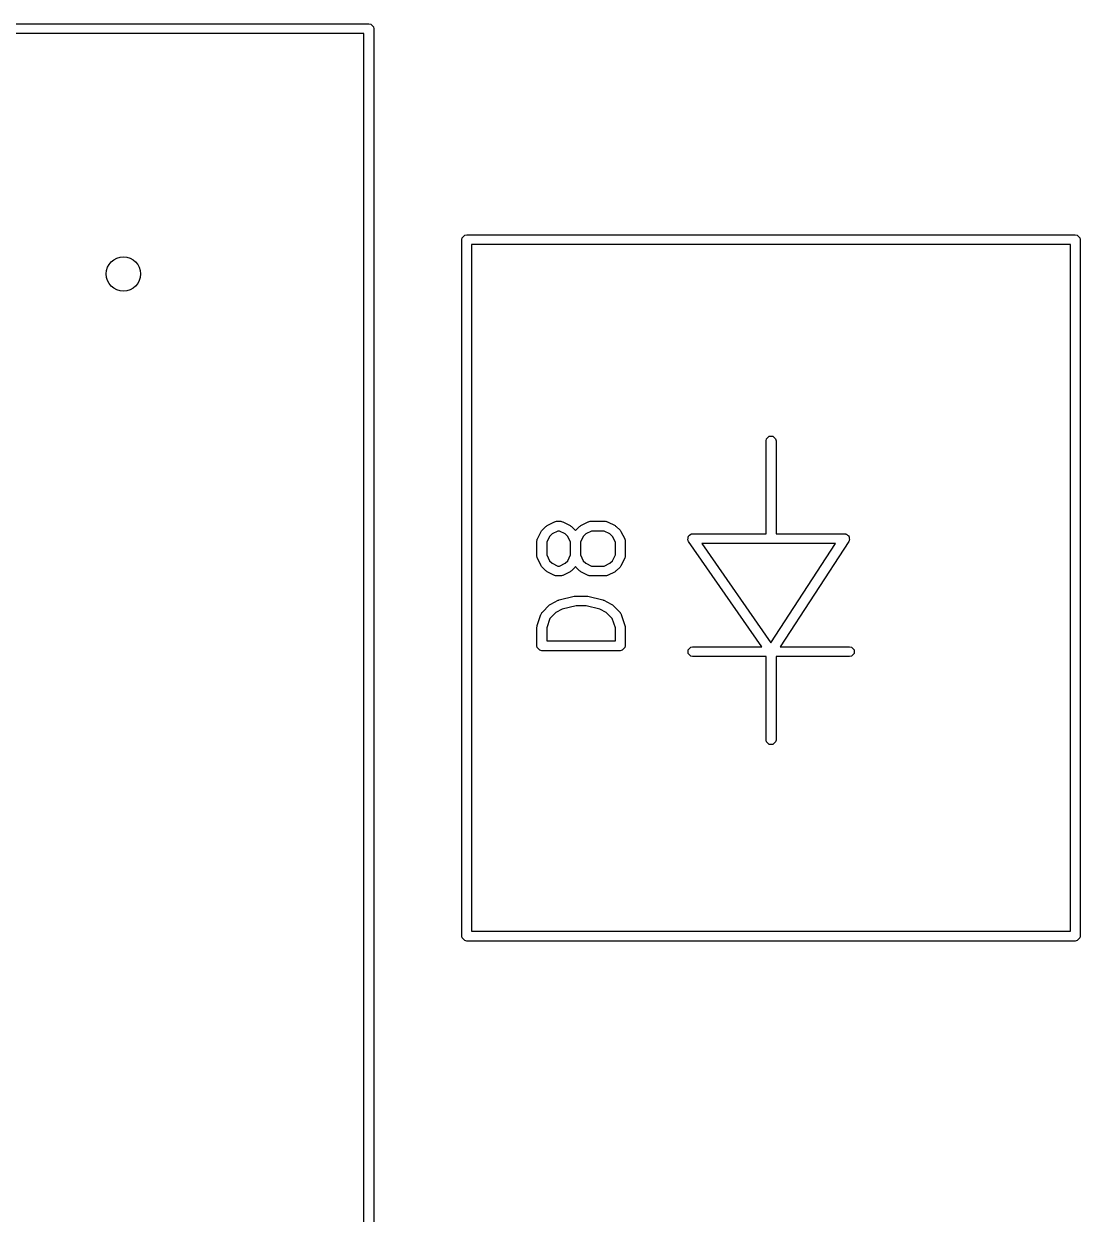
# Model space of a CAD drawing. Header units: inches. Extents: x -1.73 to 1.98, y -0.03 to 4.65.
# Drawn here: x 0.0428 to 0.4665, y 0.6581 to 1.1358 of the extents above; entities that cross this region are included whole.
import ezdxf

# ---------------------------------------------------------------- set-up
doc = ezdxf.new("R2010")
doc.units = ezdxf.units.IN
doc.header["$MEASUREMENT"] = 0
doc.layers.add('BLACK', color=250, linetype='CONTINUOUS')

msp = doc.modelspace()

# ---------------------------------------------------------------- linework, layer by layer
at = {"layer": 'BLACK', "linetype": 'CONTINUOUS'}
for p, q in [((-0.13821, 1.13583), (0.1812, 1.13583)), ((0.1812, 1.13583), (0.18195, 1.13568)), ((0.18195, 1.13568), (0.18302, 1.13461)), ((0.18302, 1.13461), (0.18317, 1.13386)), ((0.18317, 1.13386), (0.18317, 0.13386)), ((0.17923, 1.13189), (-0.81683, 1.13189)), ((0.17923, 0.13583), (0.17923, 1.13189)), ((0.21972, 1.05103), (0.22047, 1.05118)), ((0.22047, 1.05118), (0.46457, 1.05118)), ((0.46457, 1.05118), (0.46532, 1.05103)), ((0.2185, 1.04921), (0.21865, 1.04997)), ((0.2185, 0.76969), (0.2185, 1.04921)), ((0.21865, 1.04997), (0.21972, 1.05103)), ((0.22244, 1.04724), (0.22244, 0.77165)), ((0.4626, 1.04724), (0.22244, 1.04724)), ((0.4626, 0.77165), (0.4626, 1.04724)), ((0.46532, 1.05103), (0.46639, 1.04997)), ((0.46639, 1.04997), (0.46654, 1.04921)), ((0.46654, 1.04921), (0.46654, 0.76969)), ((0.34074, 0.96923), (0.34181, 0.9703)), ((0.34181, 0.9703), (0.34331, 0.9703)), ((0.34331, 0.9703), (0.34438, 0.96923)), ((0.34059, 0.96848), (0.34074, 0.96923)), ((0.34059, 0.93115), (0.34059, 0.96848)), ((0.34438, 0.96923), (0.34453, 0.96848)), ((0.34453, 0.96848), (0.34453, 0.93115)), ((0.24883, 0.92908), (0.25033, 0.93208)), ((0.25033, 0.93208), (0.25052, 0.93233)), ((0.25052, 0.93233), (0.25069, 0.93259)), ((0.25069, 0.93259), (0.25219, 0.93409)), ((0.25219, 0.93409), (0.25246, 0.93426)), ((0.25246, 0.93426), (0.25271, 0.93446)), ((0.25271, 0.93446), (0.25571, 0.93596)), ((0.25705, 0.93223), (0.25475, 0.93108)), ((0.25571, 0.93596), (0.2558, 0.93598)), ((0.2558, 0.93598), (0.25583, 0.93601)), ((0.25583, 0.93601), (0.25614, 0.93608)), ((0.25614, 0.93608), (0.25645, 0.93616)), ((0.25645, 0.93616), (0.25649, 0.93615)), ((0.25649, 0.93615), (0.25659, 0.93616)), ((0.25659, 0.93616), (0.25809, 0.93616)), ((0.25762, 0.93223), (0.25705, 0.93223)), ((0.25992, 0.93108), (0.25762, 0.93223)), ((0.25809, 0.93616), (0.25818, 0.93615)), ((0.25818, 0.93615), (0.25823, 0.93616)), ((0.25823, 0.93616), (0.25853, 0.93608)), ((0.25853, 0.93608), (0.25884, 0.93601)), ((0.25884, 0.93601), (0.25887, 0.93598)), ((0.25887, 0.93598), (0.25897, 0.93596)), ((0.25897, 0.93596), (0.26197, 0.93446)), ((0.26197, 0.93446), (0.26221, 0.93426)), ((0.26221, 0.93426), (0.26248, 0.93409)), ((0.26248, 0.93409), (0.26398, 0.93259)), ((0.26398, 0.93259), (0.26408, 0.93243)), ((0.26408, 0.93243), (0.26419, 0.93259)), ((0.26419, 0.93259), (0.26569, 0.93409)), ((0.26569, 0.93409), (0.26596, 0.93426)), ((0.26596, 0.93426), (0.2662, 0.93446)), ((0.2662, 0.93446), (0.2692, 0.93596)), ((0.27055, 0.93223), (0.26825, 0.93108)), ((0.2692, 0.93596), (0.2693, 0.93598)), ((0.2693, 0.93598), (0.26933, 0.93601)), ((0.26933, 0.93601), (0.26964, 0.93608)), ((0.26964, 0.93608), (0.26994, 0.93616)), ((0.26994, 0.93616), (0.26999, 0.93615)), ((0.26999, 0.93615), (0.27008, 0.93616)), ((0.27008, 0.93616), (0.27608, 0.93616)), ((0.27562, 0.93223), (0.27055, 0.93223)), ((0.27792, 0.93108), (0.27562, 0.93223)), ((0.27608, 0.93616), (0.27618, 0.93615)), ((0.27618, 0.93615), (0.27622, 0.93616)), ((0.27622, 0.93616), (0.27653, 0.93608)), ((0.27653, 0.93608), (0.27684, 0.93601)), ((0.27684, 0.93601), (0.27687, 0.93598)), ((0.27687, 0.93598), (0.27696, 0.93596)), ((0.27696, 0.93596), (0.27996, 0.93446)), ((0.27996, 0.93446), (0.28021, 0.93426)), ((0.28021, 0.93426), (0.28047, 0.93409)), ((0.28047, 0.93409), (0.28197, 0.93259)), ((0.28197, 0.93259), (0.28215, 0.93233)), ((0.28215, 0.93233), (0.28234, 0.93208)), ((0.28234, 0.93208), (0.28384, 0.92908)), ((0.24862, 0.92834), (0.24871, 0.92864)), ((0.24864, 0.92829), (0.24862, 0.92834)), ((0.24862, 0.9282), (0.24864, 0.92829)), ((0.24862, 0.9222), (0.24862, 0.9282)), ((0.24871, 0.92864), (0.24877, 0.92895)), ((0.24877, 0.92895), (0.2488, 0.92898)), ((0.2488, 0.92898), (0.24883, 0.92908)), ((0.2537, 0.93003), (0.25255, 0.92773)), ((0.25255, 0.92773), (0.25255, 0.92266)), ((0.25475, 0.93108), (0.2537, 0.93003)), ((0.26097, 0.93003), (0.25992, 0.93108)), ((0.26212, 0.92773), (0.26097, 0.93003)), ((0.26212, 0.92266), (0.26212, 0.92773)), ((0.2672, 0.93003), (0.26605, 0.92773)), ((0.26605, 0.92773), (0.26605, 0.92266)), ((0.26825, 0.93108), (0.2672, 0.93003)), ((0.27896, 0.93003), (0.27792, 0.93108)), ((0.28011, 0.92773), (0.27896, 0.93003)), ((0.28011, 0.92266), (0.28011, 0.92773)), ((0.28384, 0.92908), (0.28387, 0.92898)), ((0.28387, 0.92898), (0.2839, 0.92895)), ((0.2839, 0.92895), (0.28396, 0.92864)), ((0.28396, 0.92864), (0.28405, 0.92834)), ((0.28405, 0.92834), (0.28403, 0.92829)), ((0.28403, 0.92829), (0.28405, 0.9282)), ((0.28405, 0.9282), (0.28405, 0.9222)), ((0.30914, 0.92876), (0.30924, 0.92934)), ((0.30924, 0.92852), (0.30914, 0.92876)), ((0.30924, 0.92993), (0.30937, 0.93006)), ((0.30924, 0.92934), (0.30924, 0.92993)), ((0.30924, 0.92843), (0.30924, 0.92852)), ((0.30931, 0.92835), (0.30924, 0.92843)), ((0.30944, 0.92806), (0.30931, 0.92835)), ((0.30937, 0.93006), (0.3094, 0.93024)), ((0.3094, 0.93024), (0.30989, 0.93058)), ((0.33879, 0.88585), (0.30944, 0.92806)), ((0.30989, 0.93058), (0.31031, 0.931)), ((0.31031, 0.931), (0.31056, 0.93105)), ((0.31056, 0.93105), (0.31064, 0.9311)), ((0.31064, 0.9311), (0.31074, 0.93109)), ((0.31074, 0.93109), (0.31106, 0.93115)), ((0.31106, 0.93115), (0.34059, 0.93115)), ((0.31483, 0.92721), (0.34251, 0.88741)), ((0.36843, 0.92721), (0.31483, 0.92721)), ((0.34251, 0.88741), (0.36843, 0.92721)), ((0.34453, 0.93115), (0.37206, 0.93115)), ((0.37371, 0.92811), (0.34619, 0.88585)), ((0.37206, 0.93115), (0.37233, 0.9311)), ((0.37233, 0.9311), (0.37242, 0.93112)), ((0.37242, 0.93112), (0.37251, 0.93106)), ((0.37251, 0.93106), (0.37281, 0.931)), ((0.37281, 0.931), (0.37321, 0.9306)), ((0.37321, 0.9306), (0.37368, 0.93029)), ((0.37368, 0.93029), (0.37373, 0.93008)), ((0.37381, 0.92836), (0.37371, 0.92811)), ((0.37373, 0.93008), (0.37388, 0.92993)), ((0.37388, 0.92843), (0.37381, 0.92836)), ((0.37388, 0.92993), (0.37388, 0.92937)), ((0.37388, 0.92937), (0.37399, 0.92882)), ((0.37399, 0.92882), (0.37388, 0.92853)), ((0.37388, 0.92853), (0.37388, 0.92843)), ((0.24864, 0.9221), (0.24862, 0.9222)), ((0.24862, 0.92206), (0.24864, 0.9221)), ((0.24871, 0.92175), (0.24862, 0.92206)), ((0.25255, 0.92266), (0.2537, 0.92036)), ((0.26097, 0.92036), (0.26212, 0.92266)), ((0.26605, 0.92266), (0.2672, 0.92036)), ((0.27896, 0.92036), (0.28011, 0.92266)), ((0.28405, 0.92206), (0.28396, 0.92175)), ((0.28405, 0.9222), (0.28403, 0.9221)), ((0.28403, 0.9221), (0.28405, 0.92206)), ((0.24877, 0.92144), (0.24871, 0.92175)), ((0.2488, 0.92141), (0.24877, 0.92144)), ((0.24883, 0.92132), (0.2488, 0.92141)), ((0.25033, 0.91832), (0.24883, 0.92132)), ((0.25052, 0.91807), (0.25033, 0.91832)), ((0.25069, 0.91781), (0.25052, 0.91807)), ((0.25219, 0.91631), (0.25069, 0.91781)), ((0.2537, 0.92036), (0.25475, 0.91932)), ((0.25475, 0.91932), (0.25705, 0.91817)), ((0.25705, 0.91817), (0.25762, 0.91817)), ((0.25762, 0.91817), (0.25992, 0.91932)), ((0.25992, 0.91932), (0.26097, 0.92036)), ((0.26398, 0.91781), (0.26248, 0.91631)), ((0.26408, 0.91797), (0.26398, 0.91781)), ((0.26419, 0.91781), (0.26408, 0.91797)), ((0.26569, 0.91631), (0.26419, 0.91781)), ((0.2672, 0.92036), (0.26825, 0.91932)), ((0.26825, 0.91932), (0.27055, 0.91817)), ((0.27055, 0.91817), (0.27562, 0.91817)), ((0.27562, 0.91817), (0.27792, 0.91932)), ((0.27792, 0.91932), (0.27896, 0.92036)), ((0.28197, 0.91781), (0.28047, 0.91631)), ((0.28215, 0.91807), (0.28197, 0.91781)), ((0.28234, 0.91832), (0.28215, 0.91807)), ((0.28384, 0.92132), (0.28234, 0.91832)), ((0.28387, 0.92141), (0.28384, 0.92132)), ((0.2839, 0.92144), (0.28387, 0.92141)), ((0.28396, 0.92175), (0.2839, 0.92144)), ((0.25246, 0.91613), (0.25219, 0.91631)), ((0.25271, 0.91594), (0.25246, 0.91613)), ((0.25571, 0.91444), (0.25271, 0.91594)), ((0.2558, 0.91441), (0.25571, 0.91444)), ((0.25583, 0.91438), (0.2558, 0.91441)), ((0.25614, 0.91432), (0.25583, 0.91438)), ((0.25645, 0.91423), (0.25614, 0.91432)), ((0.25649, 0.91425), (0.25645, 0.91423)), ((0.25659, 0.91423), (0.25649, 0.91425)), ((0.25809, 0.91423), (0.25659, 0.91423)), ((0.25818, 0.91425), (0.25809, 0.91423)), ((0.25823, 0.91423), (0.25818, 0.91425)), ((0.25853, 0.91432), (0.25823, 0.91423)), ((0.25884, 0.91438), (0.25853, 0.91432)), ((0.25887, 0.91441), (0.25884, 0.91438)), ((0.25897, 0.91444), (0.25887, 0.91441)), ((0.26197, 0.91594), (0.25897, 0.91444)), ((0.26221, 0.91613), (0.26197, 0.91594)), ((0.26248, 0.91631), (0.26221, 0.91613)), ((0.26595, 0.91613), (0.26569, 0.91631)), ((0.2662, 0.91594), (0.26595, 0.91613)), ((0.2692, 0.91444), (0.2662, 0.91594)), ((0.2693, 0.91441), (0.2692, 0.91444)), ((0.26933, 0.91438), (0.2693, 0.91441)), ((0.26964, 0.91432), (0.26933, 0.91438)), ((0.26994, 0.91423), (0.26964, 0.91432)), ((0.26999, 0.91425), (0.26994, 0.91423)), ((0.27008, 0.91423), (0.26999, 0.91425)), ((0.27608, 0.91423), (0.27008, 0.91423)), ((0.27618, 0.91425), (0.27608, 0.91423)), ((0.27622, 0.91423), (0.27618, 0.91425)), ((0.27653, 0.91432), (0.27622, 0.91423)), ((0.27684, 0.91438), (0.27653, 0.91432)), ((0.27687, 0.91441), (0.27684, 0.91438)), ((0.27696, 0.91444), (0.27687, 0.91441)), ((0.27996, 0.91594), (0.27696, 0.91444)), ((0.28021, 0.91613), (0.27996, 0.91594)), ((0.28047, 0.91631), (0.28021, 0.91613)), ((0.25396, 0.90277), (0.25421, 0.90296)), ((0.25421, 0.90296), (0.25721, 0.90446)), ((0.25721, 0.90446), (0.25741, 0.90452)), ((0.25741, 0.90452), (0.25761, 0.90461)), ((0.25761, 0.90461), (0.26361, 0.90611)), ((0.26361, 0.90611), (0.26385, 0.90612)), ((0.26385, 0.90612), (0.26408, 0.90617)), ((0.26408, 0.90617), (0.26858, 0.90617)), ((0.26858, 0.90617), (0.26882, 0.90612)), ((0.26882, 0.90612), (0.26906, 0.90611)), ((0.26906, 0.90611), (0.27506, 0.90461)), ((0.27506, 0.90461), (0.27526, 0.90452)), ((0.27526, 0.90452), (0.27546, 0.90446)), ((0.27546, 0.90446), (0.27846, 0.90296)), ((0.27846, 0.90296), (0.27871, 0.90277)), ((0.24872, 0.89432), (0.25022, 0.89882)), ((0.25022, 0.89882), (0.25027, 0.89891)), ((0.25027, 0.89895), (0.25044, 0.89922)), ((0.25027, 0.89891), (0.25027, 0.89895)), ((0.25044, 0.89922), (0.2506, 0.89949)), ((0.2506, 0.89949), (0.25064, 0.89951)), ((0.25064, 0.89951), (0.25069, 0.89959)), ((0.25069, 0.89959), (0.25369, 0.90259)), ((0.25369, 0.90259), (0.25396, 0.90277)), ((0.25625, 0.89958), (0.25381, 0.89714)), ((0.25877, 0.90084), (0.25625, 0.89958)), ((0.26433, 0.90223), (0.25877, 0.90084)), ((0.26834, 0.90223), (0.26433, 0.90223)), ((0.2739, 0.90084), (0.26834, 0.90223)), ((0.27642, 0.89958), (0.2739, 0.90084)), ((0.27886, 0.89714), (0.27642, 0.89958)), ((0.27871, 0.90277), (0.27897, 0.90259)), ((0.27897, 0.90259), (0.28197, 0.89959)), ((0.28197, 0.89959), (0.28203, 0.89951)), ((0.28203, 0.89951), (0.28207, 0.89949)), ((0.28207, 0.89949), (0.28223, 0.89922)), ((0.28223, 0.89922), (0.2824, 0.89895)), ((0.2824, 0.89895), (0.2824, 0.89891)), ((0.2824, 0.89891), (0.28245, 0.89882)), ((0.28245, 0.89882), (0.28395, 0.89432)), ((0.24862, 0.8937), (0.24868, 0.89401)), ((0.24862, 0.8862), (0.24862, 0.8937)), ((0.24868, 0.89401), (0.24872, 0.89432)), ((0.25381, 0.89714), (0.25255, 0.89338)), ((0.28011, 0.89338), (0.27886, 0.89714)), ((0.28395, 0.89432), (0.28399, 0.89401)), ((0.28399, 0.89401), (0.28405, 0.8937)), ((0.28405, 0.8937), (0.28405, 0.8862)), ((0.25255, 0.89338), (0.25255, 0.88817)), ((0.28011, 0.88817), (0.28011, 0.89338)), ((0.24877, 0.88545), (0.24862, 0.8862)), ((0.24983, 0.88438), (0.24877, 0.88545)), ((0.25059, 0.88423), (0.24983, 0.88438)), ((0.28208, 0.88423), (0.25059, 0.88423)), ((0.25255, 0.88817), (0.28011, 0.88817)), ((0.28284, 0.88438), (0.28208, 0.88423)), ((0.2839, 0.88545), (0.28284, 0.88438)), ((0.28405, 0.8862), (0.2839, 0.88545)), ((0.30924, 0.88463), (0.31031, 0.8857)), ((0.30924, 0.88313), (0.30924, 0.88463)), ((0.31031, 0.8857), (0.31106, 0.88585)), ((0.31106, 0.88585), (0.33879, 0.88585)), ((0.34619, 0.88585), (0.37406, 0.88585)), ((0.37406, 0.88585), (0.37481, 0.8857)), ((0.37481, 0.8857), (0.37588, 0.88463)), ((0.37588, 0.88463), (0.37588, 0.88313)), ((0.31031, 0.88206), (0.30924, 0.88313)), ((0.31106, 0.88191), (0.31031, 0.88206)), ((0.34059, 0.88191), (0.31106, 0.88191)), ((0.34059, 0.84838), (0.34059, 0.88191)), ((0.37406, 0.88191), (0.34453, 0.88191)), ((0.34453, 0.88191), (0.34453, 0.84838)), ((0.37481, 0.88206), (0.37406, 0.88191)), ((0.37588, 0.88313), (0.37481, 0.88206)), ((0.34074, 0.84763), (0.34059, 0.84838)), ((0.34181, 0.84656), (0.34074, 0.84763)), ((0.34331, 0.84656), (0.34181, 0.84656)), ((0.34438, 0.84763), (0.34331, 0.84656)), ((0.34453, 0.84838), (0.34438, 0.84763)), ((0.21865, 0.76893), (0.2185, 0.76969)), ((0.22244, 0.77165), (0.4626, 0.77165)), ((0.46654, 0.76969), (0.46639, 0.76893)), ((0.21972, 0.76787), (0.21865, 0.76893)), ((0.22047, 0.76772), (0.21972, 0.76787)), ((0.46457, 0.76772), (0.22047, 0.76772)), ((0.46532, 0.76787), (0.46457, 0.76772)), ((0.46639, 0.76893), (0.46532, 0.76787))]:
    msp.add_line(p, q, dxfattribs=at)
at = {"layer": 'BLACK'}
msp.add_circle((0.08278, 1.03543), 0.00689, dxfattribs=at)
msp.add_circle((0.08278, 1.03543), 0.00689, dxfattribs=at)

doc.saveas('drawing.dxf')
